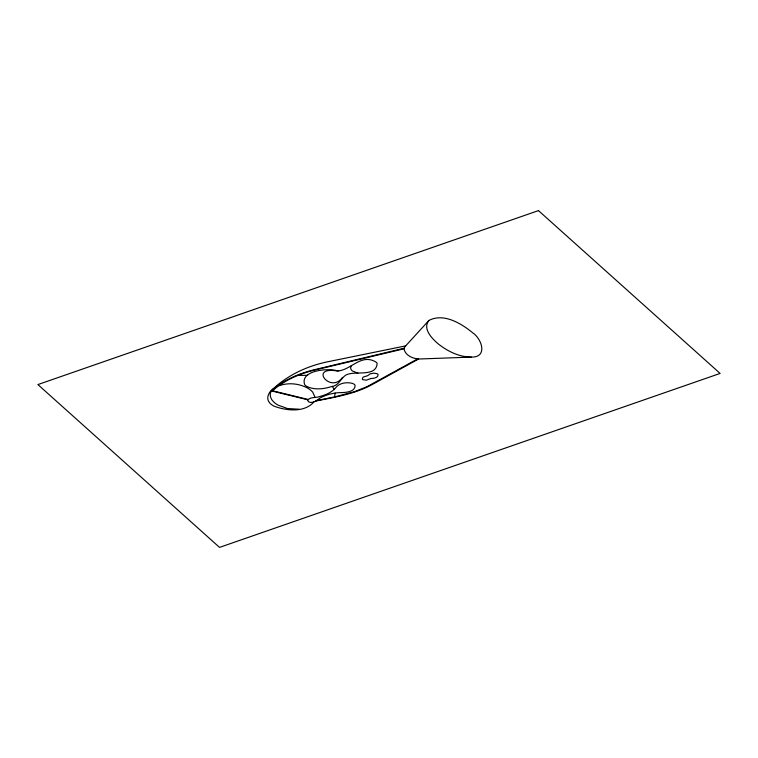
<?xml version="1.0" encoding="UTF-8"?>
<svg xmlns="http://www.w3.org/2000/svg" width="758" height="758" viewBox="0 0 758 758"><rect width="100%" height="100%" fill="white"/><g stroke="black" fill="none" stroke-linecap="round" stroke-linejoin="round"><path stroke-width="1.14" d="M337.642 370.927C328.565 367.763 299.41 370.292 304.744 384.818A19.926 9.352 -9 0 0 307.066 386.571C314.636 390.124 323.581 389.081 331.331 386.646C338.684 385.85 340.655 378.63 345.563 375.257C354.213 370.008 376.214 377.901 377.143 363.404A14.44 6.784 -9 0 0 375.949 362.049C361.528 353.313 351.627 369.326 338.703 370.889M403.976 348.803L404.763 346.88L428.943 320.435C443.695 312.732 461.215 323.382 472.698 332.8C481.785 338.817 488.152 357.482 471.277 357.103L420.055 358.97C413.641 359.131 405.255 355.729 403.976 348.803L317.555 369.392C301.21 373.088 285.245 379.483 272.577 390.758L308.136 399.466M342.559 377.342C330.962 394.094 308.411 366.398 336.855 370.908M316.323 400.631L334.534 396.927L335.131 393.08M314.001 401.892C304.517 412.845 286.391 410.817 274.045 406.174A32.897 15.444 -9 0 1 269.753 402.972C264.978 397.874 269.621 390.721 274.443 387.689C289.556 374.092 308.553 365.64 328.356 361.651L405.682 345.875M404.099 348.254L317.034 369.08C300.414 372.841 284.203 379.379 271.355 390.863C268.919 394.444 270.653 399.22 273.657 401.882A45.916 21.556 -9 0 0 278.205 405.189L287.377 408.515L299.126 409.225M351.229 365.887L350.594 367.744L350.954 369.212A17.244 8.101 -9 0 0 352.47 371.032L357.918 373.097M428.943 320.435C422.14 328.735 432.268 338.892 438.503 344.113C447.836 351.39 459.225 357.046 471.277 357.103M417.592 358.922L367.024 386.656L354.46 391.678L334.534 396.927M418.624 359.008L371.439 384.941C354.242 394.188 334.629 397.192 315.754 401.077M279.484 385.642C288.343 382.439 298.5 383.51 306.867 387.66A44.807 21.034 -9 0 1 312.751 392.208L315.11 397.448M371.022 378.479L366.408 380.175L362.911 379.673A4.548 2.132 -9 0 1 362.296 379.114L363.044 377.133L367.554 375.722L370.292 373.817L373.959 373.125L377.323 373.789A5.742 2.7 -9 0 1 378.062 374.461C378.602 377.835 373.353 378.488 370.87 378.488M297.799 375.456L307.625 375.295M337.547 370.937L338.741 370.88M271.345 390.891L307.833 399.807M332.26 386.305L334.174 389.394M307.502 400.47C309.956 404.999 317.024 400.783 319.677 398.234A24.502 11.503 -9 0 1 329.607 394.226L331.464 393.762A24.332 11.427 -9 0 1 339.214 392.635C344.34 392.625 355.474 392.426 355.076 385.291A10.858 5.098 -9 0 0 354.555 384.619A10.527 4.936 -9 0 0 354.09 384.221L353.541 383.87A11.228 5.268 -9 0 0 352.233 383.321C346.463 381.928 338.968 382.942 335.358 388.134A23.697 11.124 -9 0 1 332.44 390.872L329.938 392.502A24.692 11.588 -9 0 1 325.239 394.747A24.588 11.541 -9 0 1 319.848 396.481C316.067 398.225 310.003 396.443 307.502 400.47M538.474 210.61L37.9 384.571L219.526 547.39L720.1 373.429L538.474 210.61"/></g></svg>
